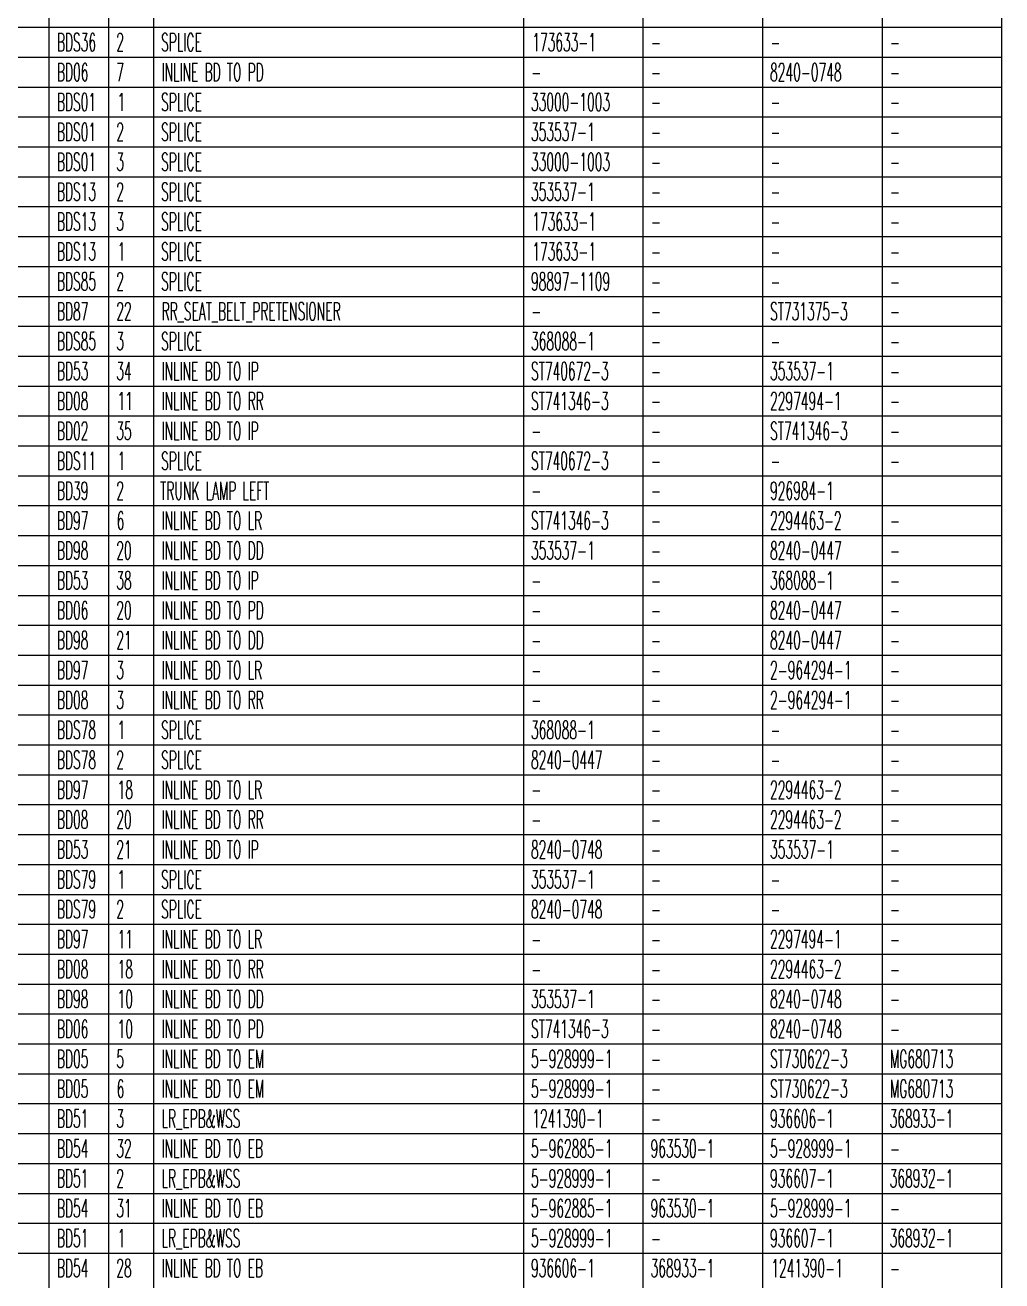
# Model space of a CAD drawing. Header units: inches. Extents: x 47316 to 59086, y 3141 to 11743.
# Drawn here: x 54241.6 to 54405, y 6037 to 6247 of the extents above; entities that cross this region are included whole.
import ezdxf

# ---------------------------------------------------------------- set-up
doc = ezdxf.new("R2010")
doc.units = ezdxf.units.IN
doc.header["$MEASUREMENT"] = 0
doc.styles.get("Standard").update_dxf_attribs({"font": ''})
doc.styles.get('Standard').set_extended_font_data('SimSun')

msp = doc.modelspace()

# ---------------------------------------------------------------- linework, layer by layer
at = {"color": 0, "linetype": 'Continuous', "lineweight": 15}
for p, q in [((54245.6, 5891.63), (54245.6, 6396.63)), ((54255.6, 5891.63), (54255.6, 6396.63)), ((54263.1, 5891.63), (54263.1, 6396.63)), ((54324.99, 5891.63), (54324.99, 6396.63)), ((54344.99, 5891.63), (54344.99, 6396.63)), ((54364.99, 5891.63), (54364.99, 6396.63)), ((54384.99, 5891.63), (54384.99, 6396.63)), ((54404.99, 5891.63), (54404.99, 6396.63)), ((54078.14, 6246.63), (54404.99, 6246.63)), ((54078.14, 6241.63), (54404.99, 6241.63)), ((54078.14, 6236.63), (54404.99, 6236.63)), ((54078.14, 6231.63), (54404.99, 6231.63)), ((54078.14, 6226.63), (54404.99, 6226.63)), ((54078.14, 6221.63), (54404.99, 6221.63)), ((54078.14, 6216.63), (54404.99, 6216.63)), ((54078.14, 6211.63), (54404.99, 6211.63)), ((54078.14, 6206.63), (54404.99, 6206.63)), ((54078.14, 6201.63), (54404.99, 6201.63)), ((54078.14, 6196.63), (54404.99, 6196.63)), ((54078.14, 6191.63), (54404.99, 6191.63)), ((54078.14, 6186.63), (54404.99, 6186.63)), ((54078.14, 6181.63), (54404.99, 6181.63)), ((54078.14, 6176.63), (54404.99, 6176.63)), ((54078.14, 6171.63), (54404.99, 6171.63)), ((54078.14, 6166.63), (54404.99, 6166.63)), ((54078.14, 6161.63), (54404.99, 6161.63)), ((54078.14, 6156.63), (54404.99, 6156.63)), ((54078.14, 6151.63), (54404.99, 6151.63)), ((54078.14, 6146.63), (54404.99, 6146.63)), ((54078.14, 6141.63), (54404.99, 6141.63)), ((54078.14, 6136.63), (54404.99, 6136.63)), ((54078.14, 6131.63), (54404.99, 6131.63)), ((54078.14, 6126.63), (54404.99, 6126.63)), ((54078.14, 6121.63), (54404.99, 6121.63)), ((54078.14, 6116.63), (54404.99, 6116.63)), ((54078.14, 6111.63), (54404.99, 6111.63)), ((54078.14, 6106.63), (54404.99, 6106.63)), ((54078.14, 6101.63), (54404.99, 6101.63)), ((54078.14, 6096.63), (54404.99, 6096.63)), ((54078.14, 6091.63), (54404.99, 6091.63)), ((54078.14, 6086.63), (54404.99, 6086.63)), ((54078.14, 6081.63), (54404.99, 6081.63)), ((54078.14, 6076.63), (54404.99, 6076.63)), ((54078.14, 6071.63), (54404.99, 6071.63)), ((54078.14, 6066.63), (54404.99, 6066.63)), ((54078.14, 6061.63), (54404.99, 6061.63)), ((54078.14, 6056.63), (54404.99, 6056.63)), ((54078.14, 6051.63), (54404.99, 6051.63)), ((54078.14, 6046.63), (54404.99, 6046.63)), ((54078.14, 6041.63), (54404.99, 6041.63))]:
    msp.add_line(p, q, dxfattribs=at)

# ---------------------------------------------------------------- texts
at = {"color": 7, "linetype": 'Continuous', "lineweight": 15, "char_height": 3, "attachment_point": 1}
for s, insert, width in [('\\Fromans.shx;\\W0.5000000000;\\T1.0000000000;\\o\\lBDS36', (54246.89, 6245.63), 7.2857), ('\\Fromans.shx;\\W0.5000000000;\\T1.0000000000;\\o\\l2', (54256.82, 6245.63), 1.4286), ('\\Fromans.shx;\\W0.5000000000;\\T1.0000000000;\\o\\lSPLICE', (54264.32, 6245.63), 7.5714), ('\\Fromans.shx;\\W0.5000000000;\\T1.0000000000;\\o\\l173633-1', (54326.42, 6245.63), 11.8571), ('\\Fromans.shx;\\W0.5000000000;\\T1.0000000000;\\o\\l-', (54346.28, 6245.63), 1.8571), ('\\Fromans.shx;\\W0.5000000000;\\T1.0000000000;\\o\\l-', (54366.28, 6245.63), 1.8571), ('\\Fromans.shx;\\W0.5000000000;\\T1.0000000000;\\o\\l-', (54386.28, 6245.63), 1.8571), ('\\Fromans.shx;\\W0.5000000000;\\T1.0000000000;\\o\\lBD06', (54246.89, 6240.63), 5.8571), ('\\Fromans.shx;\\W0.5000000000;\\T1.0000000000;\\o\\l7', (54256.82, 6240.63), 1.4286), ('\\Fromans.shx;\\W0.5000000000;\\T1.0000000000;\\o\\lINLINE BD TO PD', (54264.39, 6240.63), 20.0714), ('\\Fromans.shx;\\W0.5000000000;\\T1.0000000000;\\o\\l8240-0748', (54366.21, 6240.63), 13.2857), ('\\Fromans.shx;\\W0.5000000000;\\T1.0000000000;\\o\\l-', (54326.28, 6240.63), 1.8571), ('\\Fromans.shx;\\W0.5000000000;\\T1.0000000000;\\o\\l-', (54346.28, 6240.63), 1.8571), ('\\Fromans.shx;\\W0.5000000000;\\T1.0000000000;\\o\\l-', (54386.28, 6240.63), 1.8571), ('\\Fromans.shx;\\W0.5000000000;\\T1.0000000000;\\o\\lBDS01', (54246.89, 6235.63), 7.2857), ('\\Fromans.shx;\\W0.5000000000;\\T1.0000000000;\\o\\l1', (54257.03, 6235.63), 1.4286), ('\\Fromans.shx;\\W0.5000000000;\\T1.0000000000;\\o\\lSPLICE', (54264.32, 6235.63), 7.5714), ('\\Fromans.shx;\\W0.5000000000;\\T1.0000000000;\\o\\l33000-1003', (54326.21, 6235.63), 14.7143), ('\\Fromans.shx;\\W0.5000000000;\\T1.0000000000;\\o\\l-', (54346.28, 6235.63), 1.8571), ('\\Fromans.shx;\\W0.5000000000;\\T1.0000000000;\\o\\l-', (54366.28, 6235.63), 1.8571), ('\\Fromans.shx;\\W0.5000000000;\\T1.0000000000;\\o\\l-', (54386.28, 6235.63), 1.8571), ('\\Fromans.shx;\\W0.5000000000;\\T1.0000000000;\\o\\lBDS01', (54246.89, 6230.63), 7.2857), ('\\Fromans.shx;\\W0.5000000000;\\T1.0000000000;\\o\\l2', (54256.82, 6230.63), 1.4286), ('\\Fromans.shx;\\W0.5000000000;\\T1.0000000000;\\o\\lSPLICE', (54264.32, 6230.63), 7.5714), ('\\Fromans.shx;\\W0.5000000000;\\T1.0000000000;\\o\\l353537-1', (54326.21, 6230.63), 11.8571), ('\\Fromans.shx;\\W0.5000000000;\\T1.0000000000;\\o\\l-', (54346.28, 6230.63), 1.8571), ('\\Fromans.shx;\\W0.5000000000;\\T1.0000000000;\\o\\l-', (54366.28, 6230.63), 1.8571), ('\\Fromans.shx;\\W0.5000000000;\\T1.0000000000;\\o\\l-', (54386.28, 6230.63), 1.8571), ('\\Fromans.shx;\\W0.5000000000;\\T1.0000000000;\\o\\lBDS01', (54246.89, 6225.63), 7.2857), ('\\Fromans.shx;\\W0.5000000000;\\T1.0000000000;\\o\\l3', (54256.82, 6225.63), 1.4286), ('\\Fromans.shx;\\W0.5000000000;\\T1.0000000000;\\o\\lSPLICE', (54264.32, 6225.63), 7.5714), ('\\Fromans.shx;\\W0.5000000000;\\T1.0000000000;\\o\\l33000-1003', (54326.21, 6225.63), 14.7143), ('\\Fromans.shx;\\W0.5000000000;\\T1.0000000000;\\o\\l-', (54346.28, 6225.63), 1.8571), ('\\Fromans.shx;\\W0.5000000000;\\T1.0000000000;\\o\\l-', (54366.28, 6225.63), 1.8571), ('\\Fromans.shx;\\W0.5000000000;\\T1.0000000000;\\o\\l-', (54386.28, 6225.63), 1.8571), ('\\Fromans.shx;\\W0.5000000000;\\T1.0000000000;\\o\\lBDS13', (54246.89, 6220.63), 7.2857), ('\\Fromans.shx;\\W0.5000000000;\\T1.0000000000;\\o\\l2', (54256.82, 6220.63), 1.4286), ('\\Fromans.shx;\\W0.5000000000;\\T1.0000000000;\\o\\lSPLICE', (54264.32, 6220.63), 7.5714), ('\\Fromans.shx;\\W0.5000000000;\\T1.0000000000;\\o\\l353537-1', (54326.21, 6220.63), 11.8571), ('\\Fromans.shx;\\W0.5000000000;\\T1.0000000000;\\o\\l-', (54346.28, 6220.63), 1.8571), ('\\Fromans.shx;\\W0.5000000000;\\T1.0000000000;\\o\\l-', (54366.28, 6220.63), 1.8571), ('\\Fromans.shx;\\W0.5000000000;\\T1.0000000000;\\o\\l-', (54386.28, 6220.63), 1.8571), ('\\Fromans.shx;\\W0.5000000000;\\T1.0000000000;\\o\\lBDS13', (54246.89, 6215.63), 7.2857), ('\\Fromans.shx;\\W0.5000000000;\\T1.0000000000;\\o\\l3', (54256.82, 6215.63), 1.4286), ('\\Fromans.shx;\\W0.5000000000;\\T1.0000000000;\\o\\lSPLICE', (54264.32, 6215.63), 7.5714), ('\\Fromans.shx;\\W0.5000000000;\\T1.0000000000;\\o\\l173633-1', (54326.42, 6215.63), 11.8571), ('\\Fromans.shx;\\W0.5000000000;\\T1.0000000000;\\o\\l-', (54346.28, 6215.63), 1.8571), ('\\Fromans.shx;\\W0.5000000000;\\T1.0000000000;\\o\\l-', (54366.28, 6215.63), 1.8571), ('\\Fromans.shx;\\W0.5000000000;\\T1.0000000000;\\o\\l-', (54386.28, 6215.63), 1.8571), ('\\Fromans.shx;\\W0.5000000000;\\T1.0000000000;\\o\\lBDS13', (54246.89, 6210.63), 7.2857), ('\\Fromans.shx;\\W0.5000000000;\\T1.0000000000;\\o\\l1', (54257.03, 6210.63), 1.4286), ('\\Fromans.shx;\\W0.5000000000;\\T1.0000000000;\\o\\lSPLICE', (54264.32, 6210.63), 7.5714), ('\\Fromans.shx;\\W0.5000000000;\\T1.0000000000;\\o\\l173633-1', (54326.42, 6210.63), 11.8571), ('\\Fromans.shx;\\W0.5000000000;\\T1.0000000000;\\o\\l-', (54346.28, 6210.63), 1.8571), ('\\Fromans.shx;\\W0.5000000000;\\T1.0000000000;\\o\\l-', (54366.28, 6210.63), 1.8571), ('\\Fromans.shx;\\W0.5000000000;\\T1.0000000000;\\o\\l-', (54386.28, 6210.63), 1.8571), ('\\Fromans.shx;\\W0.5000000000;\\T1.0000000000;\\o\\lBDS85', (54246.89, 6205.63), 7.2857), ('\\Fromans.shx;\\W0.5000000000;\\T1.0000000000;\\o\\l2', (54256.82, 6205.63), 1.4286), ('\\Fromans.shx;\\W0.5000000000;\\T1.0000000000;\\o\\lSPLICE', (54264.32, 6205.63), 7.5714), ('\\Fromans.shx;\\W0.5000000000;\\T1.0000000000;\\o\\l98897-1109', (54326.21, 6205.63), 14.7143), ('\\Fromans.shx;\\W0.5000000000;\\T1.0000000000;\\o\\l-', (54346.28, 6205.63), 1.8571), ('\\Fromans.shx;\\W0.5000000000;\\T1.0000000000;\\o\\l-', (54366.28, 6205.63), 1.8571), ('\\Fromans.shx;\\W0.5000000000;\\T1.0000000000;\\o\\l-', (54386.28, 6205.63), 1.8571), ('\\Fromans.shx;\\W0.5000000000;\\T1.0000000000;\\o\\lBD87', (54246.89, 6200.63), 5.8571), ('\\Fromans.shx;\\W0.5000000000;\\T1.0000000000;\\o\\l22', (54256.82, 6200.63), 2.8571), ('\\Fromans.shx;\\W0.5000000000;\\T1.0000000000;\\o\\lRR_SEAT_BELT_PRETENSIONER', (54264.39, 6200.63), 35), ('\\Fromans.shx;\\W0.5000000000;\\T1.0000000000;\\o\\lST731375-3', (54366.21, 6200.63), 14.4286), ('\\Fromans.shx;\\W0.5000000000;\\T1.0000000000;\\o\\l-', (54326.28, 6200.63), 1.8571), ('\\Fromans.shx;\\W0.5000000000;\\T1.0000000000;\\o\\l-', (54346.28, 6200.63), 1.8571), ('\\Fromans.shx;\\W0.5000000000;\\T1.0000000000;\\o\\l-', (54386.28, 6200.63), 1.8571), ('\\Fromans.shx;\\W0.5000000000;\\T1.0000000000;\\o\\lBDS85', (54246.89, 6195.63), 7.2857), ('\\Fromans.shx;\\W0.5000000000;\\T1.0000000000;\\o\\l3', (54256.82, 6195.63), 1.4286), ('\\Fromans.shx;\\W0.5000000000;\\T1.0000000000;\\o\\lSPLICE', (54264.32, 6195.63), 7.5714), ('\\Fromans.shx;\\W0.5000000000;\\T1.0000000000;\\o\\l368088-1', (54326.21, 6195.63), 11.8571), ('\\Fromans.shx;\\W0.5000000000;\\T1.0000000000;\\o\\l-', (54346.28, 6195.63), 1.8571), ('\\Fromans.shx;\\W0.5000000000;\\T1.0000000000;\\o\\l-', (54366.28, 6195.63), 1.8571), ('\\Fromans.shx;\\W0.5000000000;\\T1.0000000000;\\o\\l-', (54386.28, 6195.63), 1.8571), ('\\Fromans.shx;\\W0.5000000000;\\T1.0000000000;\\o\\lBD53', (54246.89, 6190.63), 5.8571), ('\\Fromans.shx;\\W0.5000000000;\\T1.0000000000;\\o\\l34', (54256.82, 6190.63), 2.8571), ('\\Fromans.shx;\\W0.5000000000;\\T1.0000000000;\\o\\lINLINE BD TO IP', (54264.39, 6190.63), 19.1429), ('\\Fromans.shx;\\W0.5000000000;\\T1.0000000000;\\o\\lST740672-3', (54326.21, 6190.63), 14.4286), ('\\Fromans.shx;\\W0.5000000000;\\T1.0000000000;\\o\\l-', (54346.28, 6190.63), 1.8571), ('\\Fromans.shx;\\W0.5000000000;\\T1.0000000000;\\o\\l353537-1', (54366.21, 6190.63), 11.8571), ('\\Fromans.shx;\\W0.5000000000;\\T1.0000000000;\\o\\l-', (54386.28, 6190.63), 1.8571), ('\\Fromans.shx;\\W0.5000000000;\\T1.0000000000;\\o\\lBD08', (54246.89, 6185.63), 5.8571), ('\\Fromans.shx;\\W0.5000000000;\\T1.0000000000;\\o\\l11', (54257.03, 6185.63), 2.8571), ('\\Fromans.shx;\\W0.5000000000;\\T1.0000000000;\\o\\lINLINE BD TO RR', (54264.39, 6185.63), 20.0714), ('\\Fromans.shx;\\W0.5000000000;\\T1.0000000000;\\o\\lST741346-3', (54326.21, 6185.63), 14.4286), ('\\Fromans.shx;\\W0.5000000000;\\T1.0000000000;\\o\\l2297494-1', (54366.21, 6185.63), 13.2857), ('\\Fromans.shx;\\W0.5000000000;\\T1.0000000000;\\o\\l-', (54346.28, 6185.63), 1.8571), ('\\Fromans.shx;\\W0.5000000000;\\T1.0000000000;\\o\\l-', (54386.28, 6185.63), 1.8571), ('\\Fromans.shx;\\W0.5000000000;\\T1.0000000000;\\o\\lBD02', (54246.89, 6180.63), 5.8571), ('\\Fromans.shx;\\W0.5000000000;\\T1.0000000000;\\o\\l35', (54256.82, 6180.63), 2.8571), ('\\Fromans.shx;\\W0.5000000000;\\T1.0000000000;\\o\\lINLINE BD TO IP', (54264.39, 6180.63), 19.1429), ('\\Fromans.shx;\\W0.5000000000;\\T1.0000000000;\\o\\lST741346-3', (54366.21, 6180.63), 14.4286), ('\\Fromans.shx;\\W0.5000000000;\\T1.0000000000;\\o\\l-', (54326.28, 6180.63), 1.8571), ('\\Fromans.shx;\\W0.5000000000;\\T1.0000000000;\\o\\l-', (54346.28, 6180.63), 1.8571), ('\\Fromans.shx;\\W0.5000000000;\\T1.0000000000;\\o\\l-', (54386.28, 6180.63), 1.8571), ('\\Fromans.shx;\\W0.5000000000;\\T1.0000000000;\\o\\lBDS11', (54246.89, 6175.63), 7.2857), ('\\Fromans.shx;\\W0.5000000000;\\T1.0000000000;\\o\\l1', (54257.03, 6175.63), 1.4286), ('\\Fromans.shx;\\W0.5000000000;\\T1.0000000000;\\o\\lSPLICE', (54264.32, 6175.63), 7.5714), ('\\Fromans.shx;\\W0.5000000000;\\T1.0000000000;\\o\\lST740672-3', (54326.21, 6175.63), 14.4286), ('\\Fromans.shx;\\W0.5000000000;\\T1.0000000000;\\o\\l-', (54346.28, 6175.63), 1.8571), ('\\Fromans.shx;\\W0.5000000000;\\T1.0000000000;\\o\\l-', (54366.28, 6175.63), 1.8571), ('\\Fromans.shx;\\W0.5000000000;\\T1.0000000000;\\o\\l-', (54386.28, 6175.63), 1.8571), ('\\Fromans.shx;\\W0.5000000000;\\T1.0000000000;\\o\\lBD39', (54246.89, 6170.63), 5.8571), ('\\Fromans.shx;\\W0.5000000000;\\T1.0000000000;\\o\\l2', (54256.82, 6170.63), 1.4286), ('\\Fromans.shx;\\W0.5000000000;\\T1.0000000000;\\o\\lTRUNK LAMP LEFT', (54264.17, 6170.63), 21), ('\\Fromans.shx;\\W0.5000000000;\\T1.0000000000;\\o\\l926984-1', (54366.21, 6170.63), 11.8571), ('\\Fromans.shx;\\W0.5000000000;\\T1.0000000000;\\o\\l-', (54326.28, 6170.63), 1.8571), ('\\Fromans.shx;\\W0.5000000000;\\T1.0000000000;\\o\\l-', (54346.28, 6170.63), 1.8571), ('\\Fromans.shx;\\W0.5000000000;\\T1.0000000000;\\o\\lBD97', (54246.89, 6165.63), 5.8571), ('\\Fromans.shx;\\W0.5000000000;\\T1.0000000000;\\o\\l6', (54256.89, 6165.63), 1.4286), ('\\Fromans.shx;\\W0.5000000000;\\T1.0000000000;\\o\\lINLINE BD TO LR', (54264.39, 6165.63), 19.7857), ('\\Fromans.shx;\\W0.5000000000;\\T1.0000000000;\\o\\lST741346-3', (54326.21, 6165.63), 14.4286), ('\\Fromans.shx;\\W0.5000000000;\\T1.0000000000;\\o\\l2294463-2', (54366.21, 6165.63), 13.2857), ('\\Fromans.shx;\\W0.5000000000;\\T1.0000000000;\\o\\l-', (54346.28, 6165.63), 1.8571), ('\\Fromans.shx;\\W0.5000000000;\\T1.0000000000;\\o\\l-', (54386.28, 6165.63), 1.8571), ('\\Fromans.shx;\\W0.5000000000;\\T1.0000000000;\\o\\lBD98', (54246.89, 6160.63), 5.8571), ('\\Fromans.shx;\\W0.5000000000;\\T1.0000000000;\\o\\l20', (54256.82, 6160.63), 2.8571), ('\\Fromans.shx;\\W0.5000000000;\\T1.0000000000;\\o\\lINLINE BD TO DD', (54264.39, 6160.63), 20.0714), ('\\Fromans.shx;\\W0.5000000000;\\T1.0000000000;\\o\\l353537-1', (54326.21, 6160.63), 11.8571), ('\\Fromans.shx;\\W0.5000000000;\\T1.0000000000;\\o\\l8240-0447', (54366.21, 6160.63), 13.2857), ('\\Fromans.shx;\\W0.5000000000;\\T1.0000000000;\\o\\l-', (54346.28, 6160.63), 1.8571), ('\\Fromans.shx;\\W0.5000000000;\\T1.0000000000;\\o\\l-', (54386.28, 6160.63), 1.8571), ('\\Fromans.shx;\\W0.5000000000;\\T1.0000000000;\\o\\lBD53', (54246.89, 6155.63), 5.8571), ('\\Fromans.shx;\\W0.5000000000;\\T1.0000000000;\\o\\l38', (54256.82, 6155.63), 2.8571), ('\\Fromans.shx;\\W0.5000000000;\\T1.0000000000;\\o\\lINLINE BD TO IP', (54264.39, 6155.63), 19.1429), ('\\Fromans.shx;\\W0.5000000000;\\T1.0000000000;\\o\\l368088-1', (54366.21, 6155.63), 11.8571), ('\\Fromans.shx;\\W0.5000000000;\\T1.0000000000;\\o\\l-', (54326.28, 6155.63), 1.8571), ('\\Fromans.shx;\\W0.5000000000;\\T1.0000000000;\\o\\l-', (54346.28, 6155.63), 1.8571), ('\\Fromans.shx;\\W0.5000000000;\\T1.0000000000;\\o\\l-', (54386.28, 6155.63), 1.8571), ('\\Fromans.shx;\\W0.5000000000;\\T1.0000000000;\\o\\lBD06', (54246.89, 6150.63), 5.8571), ('\\Fromans.shx;\\W0.5000000000;\\T1.0000000000;\\o\\l20', (54256.82, 6150.63), 2.8571), ('\\Fromans.shx;\\W0.5000000000;\\T1.0000000000;\\o\\lINLINE BD TO PD', (54264.39, 6150.63), 20.0714), ('\\Fromans.shx;\\W0.5000000000;\\T1.0000000000;\\o\\l-', (54326.28, 6150.63), 1.8571), ('\\Fromans.shx;\\W0.5000000000;\\T1.0000000000;\\o\\l-', (54346.28, 6150.63), 1.8571), ('\\Fromans.shx;\\W0.5000000000;\\T1.0000000000;\\o\\l8240-0447', (54366.21, 6150.63), 13.2857), ('\\Fromans.shx;\\W0.5000000000;\\T1.0000000000;\\o\\l-', (54386.28, 6150.63), 1.8571), ('\\Fromans.shx;\\W0.5000000000;\\T1.0000000000;\\o\\lBD98', (54246.89, 6145.63), 5.8571), ('\\Fromans.shx;\\W0.5000000000;\\T1.0000000000;\\o\\l21', (54256.82, 6145.63), 2.8571), ('\\Fromans.shx;\\W0.5000000000;\\T1.0000000000;\\o\\lINLINE BD TO DD', (54264.39, 6145.63), 20.0714), ('\\Fromans.shx;\\W0.5000000000;\\T1.0000000000;\\o\\l8240-0447', (54366.21, 6145.63), 13.2857), ('\\Fromans.shx;\\W0.5000000000;\\T1.0000000000;\\o\\l-', (54326.28, 6145.63), 1.8571), ('\\Fromans.shx;\\W0.5000000000;\\T1.0000000000;\\o\\l-', (54346.28, 6145.63), 1.8571), ('\\Fromans.shx;\\W0.5000000000;\\T1.0000000000;\\o\\l-', (54386.28, 6145.63), 1.8571), ('\\Fromans.shx;\\W0.5000000000;\\T1.0000000000;\\o\\lBD97', (54246.89, 6140.63), 5.8571), ('\\Fromans.shx;\\W0.5000000000;\\T1.0000000000;\\o\\l3', (54256.82, 6140.63), 1.4286), ('\\Fromans.shx;\\W0.5000000000;\\T1.0000000000;\\o\\lINLINE BD TO LR', (54264.39, 6140.63), 19.7857), ('\\Fromans.shx;\\W0.5000000000;\\T1.0000000000;\\o\\l2-964294-1', (54366.21, 6140.63), 15.1429), ('\\Fromans.shx;\\W0.5000000000;\\T1.0000000000;\\o\\l-', (54326.28, 6140.63), 1.8571), ('\\Fromans.shx;\\W0.5000000000;\\T1.0000000000;\\o\\l-', (54346.28, 6140.63), 1.8571), ('\\Fromans.shx;\\W0.5000000000;\\T1.0000000000;\\o\\l-', (54386.28, 6140.63), 1.8571), ('\\Fromans.shx;\\W0.5000000000;\\T1.0000000000;\\o\\lBD08', (54246.89, 6135.63), 5.8571), ('\\Fromans.shx;\\W0.5000000000;\\T1.0000000000;\\o\\l3', (54256.82, 6135.63), 1.4286), ('\\Fromans.shx;\\W0.5000000000;\\T1.0000000000;\\o\\lINLINE BD TO RR', (54264.39, 6135.63), 20.0714), ('\\Fromans.shx;\\W0.5000000000;\\T1.0000000000;\\o\\l2-964294-1', (54366.21, 6135.63), 15.1429), ('\\Fromans.shx;\\W0.5000000000;\\T1.0000000000;\\o\\l-', (54326.28, 6135.63), 1.8571), ('\\Fromans.shx;\\W0.5000000000;\\T1.0000000000;\\o\\l-', (54346.28, 6135.63), 1.8571), ('\\Fromans.shx;\\W0.5000000000;\\T1.0000000000;\\o\\l-', (54386.28, 6135.63), 1.8571), ('\\Fromans.shx;\\W0.5000000000;\\T1.0000000000;\\o\\lBDS78', (54246.89, 6130.63), 7.2857), ('\\Fromans.shx;\\W0.5000000000;\\T1.0000000000;\\o\\l1', (54257.03, 6130.63), 1.4286), ('\\Fromans.shx;\\W0.5000000000;\\T1.0000000000;\\o\\lSPLICE', (54264.32, 6130.63), 7.5714), ('\\Fromans.shx;\\W0.5000000000;\\T1.0000000000;\\o\\l368088-1', (54326.21, 6130.63), 11.8571), ('\\Fromans.shx;\\W0.5000000000;\\T1.0000000000;\\o\\l-', (54346.28, 6130.63), 1.8571), ('\\Fromans.shx;\\W0.5000000000;\\T1.0000000000;\\o\\l-', (54366.28, 6130.63), 1.8571), ('\\Fromans.shx;\\W0.5000000000;\\T1.0000000000;\\o\\l-', (54386.28, 6130.63), 1.8571), ('\\Fromans.shx;\\W0.5000000000;\\T1.0000000000;\\o\\lBDS78', (54246.89, 6125.63), 7.2857), ('\\Fromans.shx;\\W0.5000000000;\\T1.0000000000;\\o\\l2', (54256.82, 6125.63), 1.4286), ('\\Fromans.shx;\\W0.5000000000;\\T1.0000000000;\\o\\lSPLICE', (54264.32, 6125.63), 7.5714), ('\\Fromans.shx;\\W0.5000000000;\\T1.0000000000;\\o\\l8240-0447', (54326.21, 6125.63), 13.2857), ('\\Fromans.shx;\\W0.5000000000;\\T1.0000000000;\\o\\l-', (54346.28, 6125.63), 1.8571), ('\\Fromans.shx;\\W0.5000000000;\\T1.0000000000;\\o\\l-', (54366.28, 6125.63), 1.8571), ('\\Fromans.shx;\\W0.5000000000;\\T1.0000000000;\\o\\l-', (54386.28, 6125.63), 1.8571), ('\\Fromans.shx;\\W0.5000000000;\\T1.0000000000;\\o\\lBD97', (54246.89, 6120.63), 5.8571), ('\\Fromans.shx;\\W0.5000000000;\\T1.0000000000;\\o\\l18', (54257.03, 6120.63), 2.8571), ('\\Fromans.shx;\\W0.5000000000;\\T1.0000000000;\\o\\lINLINE BD TO LR', (54264.39, 6120.63), 19.7857), ('\\Fromans.shx;\\W0.5000000000;\\T1.0000000000;\\o\\l2294463-2', (54366.21, 6120.63), 13.2857), ('\\Fromans.shx;\\W0.5000000000;\\T1.0000000000;\\o\\l-', (54326.28, 6120.63), 1.8571), ('\\Fromans.shx;\\W0.5000000000;\\T1.0000000000;\\o\\l-', (54346.28, 6120.63), 1.8571), ('\\Fromans.shx;\\W0.5000000000;\\T1.0000000000;\\o\\l-', (54386.28, 6120.63), 1.8571), ('\\Fromans.shx;\\W0.5000000000;\\T1.0000000000;\\o\\lBD08', (54246.89, 6115.63), 5.8571), ('\\Fromans.shx;\\W0.5000000000;\\T1.0000000000;\\o\\l20', (54256.82, 6115.63), 2.8571), ('\\Fromans.shx;\\W0.5000000000;\\T1.0000000000;\\o\\lINLINE BD TO RR', (54264.39, 6115.63), 20.0714), ('\\Fromans.shx;\\W0.5000000000;\\T1.0000000000;\\o\\l2294463-2', (54366.21, 6115.63), 13.2857), ('\\Fromans.shx;\\W0.5000000000;\\T1.0000000000;\\o\\l-', (54326.28, 6115.63), 1.8571), ('\\Fromans.shx;\\W0.5000000000;\\T1.0000000000;\\o\\l-', (54346.28, 6115.63), 1.8571), ('\\Fromans.shx;\\W0.5000000000;\\T1.0000000000;\\o\\l-', (54386.28, 6115.63), 1.8571), ('\\Fromans.shx;\\W0.5000000000;\\T1.0000000000;\\o\\lBD53', (54246.89, 6110.63), 5.8571), ('\\Fromans.shx;\\W0.5000000000;\\T1.0000000000;\\o\\l21', (54256.82, 6110.63), 2.8571), ('\\Fromans.shx;\\W0.5000000000;\\T1.0000000000;\\o\\lINLINE BD TO IP', (54264.39, 6110.63), 19.1429), ('\\Fromans.shx;\\W0.5000000000;\\T1.0000000000;\\o\\l8240-0748', (54326.21, 6110.63), 13.2857), ('\\Fromans.shx;\\W0.5000000000;\\T1.0000000000;\\o\\l-', (54346.28, 6110.63), 1.8571), ('\\Fromans.shx;\\W0.5000000000;\\T1.0000000000;\\o\\l353537-1', (54366.21, 6110.63), 11.8571), ('\\Fromans.shx;\\W0.5000000000;\\T1.0000000000;\\o\\l-', (54386.28, 6110.63), 1.8571), ('\\Fromans.shx;\\W0.5000000000;\\T1.0000000000;\\o\\lBDS79', (54246.89, 6105.63), 7.2857), ('\\Fromans.shx;\\W0.5000000000;\\T1.0000000000;\\o\\l1', (54257.03, 6105.63), 1.4286), ('\\Fromans.shx;\\W0.5000000000;\\T1.0000000000;\\o\\lSPLICE', (54264.32, 6105.63), 7.5714), ('\\Fromans.shx;\\W0.5000000000;\\T1.0000000000;\\o\\l353537-1', (54326.21, 6105.63), 11.8571), ('\\Fromans.shx;\\W0.5000000000;\\T1.0000000000;\\o\\l-', (54346.28, 6105.63), 1.8571), ('\\Fromans.shx;\\W0.5000000000;\\T1.0000000000;\\o\\l-', (54366.28, 6105.63), 1.8571), ('\\Fromans.shx;\\W0.5000000000;\\T1.0000000000;\\o\\l-', (54386.28, 6105.63), 1.8571), ('\\Fromans.shx;\\W0.5000000000;\\T1.0000000000;\\o\\lBDS79', (54246.89, 6100.63), 7.2857), ('\\Fromans.shx;\\W0.5000000000;\\T1.0000000000;\\o\\l2', (54256.82, 6100.63), 1.4286), ('\\Fromans.shx;\\W0.5000000000;\\T1.0000000000;\\o\\lSPLICE', (54264.32, 6100.63), 7.5714), ('\\Fromans.shx;\\W0.5000000000;\\T1.0000000000;\\o\\l8240-0748', (54326.21, 6100.63), 13.2857), ('\\Fromans.shx;\\W0.5000000000;\\T1.0000000000;\\o\\l-', (54346.28, 6100.63), 1.8571), ('\\Fromans.shx;\\W0.5000000000;\\T1.0000000000;\\o\\l-', (54366.28, 6100.63), 1.8571), ('\\Fromans.shx;\\W0.5000000000;\\T1.0000000000;\\o\\l-', (54386.28, 6100.63), 1.8571), ('\\Fromans.shx;\\W0.5000000000;\\T1.0000000000;\\o\\lBD97', (54246.89, 6095.63), 5.8571), ('\\Fromans.shx;\\W0.5000000000;\\T1.0000000000;\\o\\l11', (54257.03, 6095.63), 2.8571), ('\\Fromans.shx;\\W0.5000000000;\\T1.0000000000;\\o\\lINLINE BD TO LR', (54264.39, 6095.63), 19.7857), ('\\Fromans.shx;\\W0.5000000000;\\T1.0000000000;\\o\\l2297494-1', (54366.21, 6095.63), 13.2857), ('\\Fromans.shx;\\W0.5000000000;\\T1.0000000000;\\o\\l-', (54326.28, 6095.63), 1.8571), ('\\Fromans.shx;\\W0.5000000000;\\T1.0000000000;\\o\\l-', (54346.28, 6095.63), 1.8571), ('\\Fromans.shx;\\W0.5000000000;\\T1.0000000000;\\o\\l-', (54386.28, 6095.63), 1.8571), ('\\Fromans.shx;\\W0.5000000000;\\T1.0000000000;\\o\\lBD08', (54246.89, 6090.63), 5.8571), ('\\Fromans.shx;\\W0.5000000000;\\T1.0000000000;\\o\\l18', (54257.03, 6090.63), 2.8571), ('\\Fromans.shx;\\W0.5000000000;\\T1.0000000000;\\o\\lINLINE BD TO RR', (54264.39, 6090.63), 20.0714), ('\\Fromans.shx;\\W0.5000000000;\\T1.0000000000;\\o\\l2294463-2', (54366.21, 6090.63), 13.2857), ('\\Fromans.shx;\\W0.5000000000;\\T1.0000000000;\\o\\l-', (54326.28, 6090.63), 1.8571), ('\\Fromans.shx;\\W0.5000000000;\\T1.0000000000;\\o\\l-', (54346.28, 6090.63), 1.8571), ('\\Fromans.shx;\\W0.5000000000;\\T1.0000000000;\\o\\l-', (54386.28, 6090.63), 1.8571), ('\\Fromans.shx;\\W0.5000000000;\\T1.0000000000;\\o\\lBD98', (54246.89, 6085.63), 5.8571), ('\\Fromans.shx;\\W0.5000000000;\\T1.0000000000;\\o\\l10', (54257.03, 6085.63), 2.8571), ('\\Fromans.shx;\\W0.5000000000;\\T1.0000000000;\\o\\lINLINE BD TO DD', (54264.39, 6085.63), 20.0714), ('\\Fromans.shx;\\W0.5000000000;\\T1.0000000000;\\o\\l353537-1', (54326.21, 6085.63), 11.8571), ('\\Fromans.shx;\\W0.5000000000;\\T1.0000000000;\\o\\l-', (54346.28, 6085.63), 1.8571), ('\\Fromans.shx;\\W0.5000000000;\\T1.0000000000;\\o\\l8240-0748', (54366.21, 6085.63), 13.2857), ('\\Fromans.shx;\\W0.5000000000;\\T1.0000000000;\\o\\l-', (54386.28, 6085.63), 1.8571), ('\\Fromans.shx;\\W0.5000000000;\\T1.0000000000;\\o\\lBD06', (54246.89, 6080.63), 5.8571), ('\\Fromans.shx;\\W0.5000000000;\\T1.0000000000;\\o\\l10', (54257.03, 6080.63), 2.8571), ('\\Fromans.shx;\\W0.5000000000;\\T1.0000000000;\\o\\lINLINE BD TO PD', (54264.39, 6080.63), 20.0714), ('\\Fromans.shx;\\W0.5000000000;\\T1.0000000000;\\o\\lST741346-3', (54326.21, 6080.63), 14.4286), ('\\Fromans.shx;\\W0.5000000000;\\T1.0000000000;\\o\\l8240-0748', (54366.21, 6080.63), 13.2857), ('\\Fromans.shx;\\W0.5000000000;\\T1.0000000000;\\o\\l-', (54346.28, 6080.63), 1.8571), ('\\Fromans.shx;\\W0.5000000000;\\T1.0000000000;\\o\\l-', (54386.28, 6080.63), 1.8571), ('\\Fromans.shx;\\W0.5000000000;\\T1.0000000000;\\o\\lBD05', (54246.89, 6075.63), 5.8571), ('\\Fromans.shx;\\W0.5000000000;\\T1.0000000000;\\o\\l5', (54256.82, 6075.63), 1.4286), ('\\Fromans.shx;\\W0.5000000000;\\T1.0000000000;\\o\\lINLINE BD TO EM', (54264.39, 6075.63), 20.1429), ('\\Fromans.shx;\\W0.5000000000;\\T1.0000000000;\\o\\l5-928999-1', (54326.21, 6075.63), 15.1429), ('\\Fromans.shx;\\W0.5000000000;\\T1.0000000000;\\o\\lST730622-3', (54366.21, 6075.63), 14.4286), ('\\Fromans.shx;\\W0.5000000000;\\T1.0000000000;\\o\\lMG680713', (54386.28, 6075.63), 11.7857), ('\\Fromans.shx;\\W0.5000000000;\\T1.0000000000;\\o\\l-', (54346.28, 6075.63), 1.8571), ('\\Fromans.shx;\\W0.5000000000;\\T1.0000000000;\\o\\lBD05', (54246.89, 6070.63), 5.8571), ('\\Fromans.shx;\\W0.5000000000;\\T1.0000000000;\\o\\l6', (54256.89, 6070.63), 1.4286), ('\\Fromans.shx;\\W0.5000000000;\\T1.0000000000;\\o\\lINLINE BD TO EM', (54264.39, 6070.63), 20.1429), ('\\Fromans.shx;\\W0.5000000000;\\T1.0000000000;\\o\\l5-928999-1', (54326.21, 6070.63), 15.1429), ('\\Fromans.shx;\\W0.5000000000;\\T1.0000000000;\\o\\lST730622-3', (54366.21, 6070.63), 14.4286), ('\\Fromans.shx;\\W0.5000000000;\\T1.0000000000;\\o\\lMG680713', (54386.28, 6070.63), 11.7857), ('\\Fromans.shx;\\W0.5000000000;\\T1.0000000000;\\o\\l-', (54346.28, 6070.63), 1.8571), ('\\Fromans.shx;\\W0.5000000000;\\T1.0000000000;\\o\\lBD51', (54246.89, 6065.63), 5.8571), ('\\Fromans.shx;\\W0.5000000000;\\T1.0000000000;\\o\\l3', (54256.82, 6065.63), 1.4286), ('\\Fromans.shx;\\W0.5000000000;\\T1.0000000000;\\o\\lLR_EPB&WSS', (54264.39, 6065.63), 15.2143), ('\\Fromans.shx;\\W0.5000000000;\\T1.0000000000;\\o\\l1241390-1', (54326.42, 6065.63), 13.2857), ('\\Fromans.shx;\\W0.5000000000;\\T1.0000000000;\\o\\l936606-1', (54366.21, 6065.63), 11.8571), ('\\Fromans.shx;\\W0.5000000000;\\T1.0000000000;\\o\\l368933-1', (54386.21, 6065.63), 11.8571), ('\\Fromans.shx;\\W0.5000000000;\\T1.0000000000;\\o\\l-', (54346.28, 6065.63), 1.8571), ('\\Fromans.shx;\\W0.5000000000;\\T1.0000000000;\\o\\lBD54', (54246.89, 6060.63), 5.8571), ('\\Fromans.shx;\\W0.5000000000;\\T1.0000000000;\\o\\l32', (54256.82, 6060.63), 2.8571), ('\\Fromans.shx;\\W0.5000000000;\\T1.0000000000;\\o\\lINLINE BD TO EB', (54264.39, 6060.63), 19.9286), ('\\Fromans.shx;\\W0.5000000000;\\T1.0000000000;\\o\\l5-962885-1', (54326.21, 6060.63), 15.1429), ('\\Fromans.shx;\\W0.5000000000;\\T1.0000000000;\\o\\l963530-1', (54346.21, 6060.63), 11.8571), ('\\Fromans.shx;\\W0.5000000000;\\T1.0000000000;\\o\\l5-928999-1', (54366.21, 6060.63), 15.1429), ('\\Fromans.shx;\\W0.5000000000;\\T1.0000000000;\\o\\l-', (54386.28, 6060.63), 1.8571), ('\\Fromans.shx;\\W0.5000000000;\\T1.0000000000;\\o\\lBD51', (54246.89, 6055.63), 5.8571), ('\\Fromans.shx;\\W0.5000000000;\\T1.0000000000;\\o\\l2', (54256.82, 6055.63), 1.4286), ('\\Fromans.shx;\\W0.5000000000;\\T1.0000000000;\\o\\lLR_EPB&WSS', (54264.39, 6055.63), 15.2143), ('\\Fromans.shx;\\W0.5000000000;\\T1.0000000000;\\o\\l5-928999-1', (54326.21, 6055.63), 15.1429), ('\\Fromans.shx;\\W0.5000000000;\\T1.0000000000;\\o\\l936607-1', (54366.21, 6055.63), 11.8571), ('\\Fromans.shx;\\W0.5000000000;\\T1.0000000000;\\o\\l368932-1', (54386.21, 6055.63), 11.8571), ('\\Fromans.shx;\\W0.5000000000;\\T1.0000000000;\\o\\l-', (54346.28, 6055.63), 1.8571), ('\\Fromans.shx;\\W0.5000000000;\\T1.0000000000;\\o\\lBD54', (54246.89, 6050.63), 5.8571), ('\\Fromans.shx;\\W0.5000000000;\\T1.0000000000;\\o\\l31', (54256.82, 6050.63), 2.8571), ('\\Fromans.shx;\\W0.5000000000;\\T1.0000000000;\\o\\lINLINE BD TO EB', (54264.39, 6050.63), 19.9286), ('\\Fromans.shx;\\W0.5000000000;\\T1.0000000000;\\o\\l5-962885-1', (54326.21, 6050.63), 15.1429), ('\\Fromans.shx;\\W0.5000000000;\\T1.0000000000;\\o\\l963530-1', (54346.21, 6050.63), 11.8571), ('\\Fromans.shx;\\W0.5000000000;\\T1.0000000000;\\o\\l5-928999-1', (54366.21, 6050.63), 15.1429), ('\\Fromans.shx;\\W0.5000000000;\\T1.0000000000;\\o\\l-', (54386.28, 6050.63), 1.8571), ('\\Fromans.shx;\\W0.5000000000;\\T1.0000000000;\\o\\lBD51', (54246.89, 6045.63), 5.8571), ('\\Fromans.shx;\\W0.5000000000;\\T1.0000000000;\\o\\l1', (54257.03, 6045.63), 1.4286), ('\\Fromans.shx;\\W0.5000000000;\\T1.0000000000;\\o\\lLR_EPB&WSS', (54264.39, 6045.63), 15.2143), ('\\Fromans.shx;\\W0.5000000000;\\T1.0000000000;\\o\\l5-928999-1', (54326.21, 6045.63), 15.1429), ('\\Fromans.shx;\\W0.5000000000;\\T1.0000000000;\\o\\l-', (54346.28, 6045.63), 1.8571), ('\\Fromans.shx;\\W0.5000000000;\\T1.0000000000;\\o\\l936607-1', (54366.21, 6045.63), 11.8571), ('\\Fromans.shx;\\W0.5000000000;\\T1.0000000000;\\o\\l368932-1', (54386.21, 6045.63), 11.8571), ('\\Fromans.shx;\\W0.5000000000;\\T1.0000000000;\\o\\lBD54', (54246.89, 6040.63), 5.8571), ('\\Fromans.shx;\\W0.5000000000;\\T1.0000000000;\\o\\l28', (54256.82, 6040.63), 2.8571), ('\\Fromans.shx;\\W0.5000000000;\\T1.0000000000;\\o\\lINLINE BD TO EB', (54264.39, 6040.63), 19.9286), ('\\Fromans.shx;\\W0.5000000000;\\T1.0000000000;\\o\\l936606-1', (54326.21, 6040.63), 11.8571), ('\\Fromans.shx;\\W0.5000000000;\\T1.0000000000;\\o\\l368933-1', (54346.21, 6040.63), 11.8571), ('\\Fromans.shx;\\W0.5000000000;\\T1.0000000000;\\o\\l1241390-1', (54366.42, 6040.63), 13.2857), ('\\Fromans.shx;\\W0.5000000000;\\T1.0000000000;\\o\\l-', (54386.28, 6040.63), 1.8571)]:
    msp.add_mtext(s, dxfattribs=dict(at, insert=insert, width=width))

doc.saveas('drawing.dxf')
